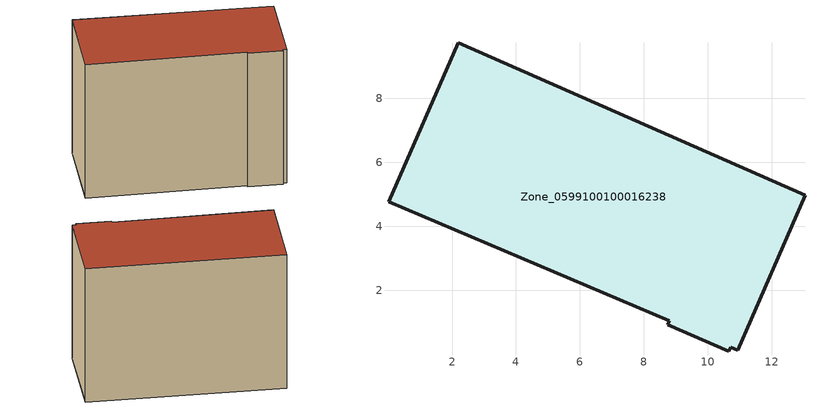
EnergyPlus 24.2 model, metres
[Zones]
Zone_0599100100016238
 floor ground (C_G): 0.01,4.78 2.2,9.74 13.03,4.97 10.93,0.13 10.72,0.22 10.66,0.09 8.74,0.93 8.79,1.04 z0
 wall outside (C_F): 2.2,9.74 0.01,4.78 8.79,1.04 8.74,0.93 10.66,0.09 10.72,0.22 10.93,0.13 13.03,4.97 2.2,9.74 z0:8.87
 roof outside (C_R): 10.93,0.13 13.03,4.97 2.2,9.74 0.01,4.78 8.79,1.04 8.74,0.93 10.66,0.09 10.72,0.22 z8.87
[BUILDING]
Pand.0599100100016238: North Axis=0; Terrain=City; Loads Convergence Tolerance Value=0.04; Temperature Convergence Tolerance Value=0.4; Solar Distribution=FullExterior; Maximum Number of Warmup Days=25; Minimum Number of Warmup Days=1
[Site:Location]
Rotterdam.The.Hague.AP_ZH_NLD Design_Conditions: Latitude=51.96; Longitude=4.45; Time Zone=1; Elevation=-4.5
[SITE:GROUNDTEMPERATURE:BUILDINGSURFACE]
18, 18, 18, 18, 18, 18, 18, 18, 18, 18, 18, 18
[MATERIAL] Thermal Absorptance=0.9; Solar Absorptance=0.7; Visible Absorptance=0.7
Name | Roughness | Thickness | Conductivity | Density | Specific Heat
G.TC.2015-2018 | MediumSmooth | 0.15 | 0.0428571 | 540 | 1210
F.TC.2015-2018 | Rough | 0.3 | 0.0666667 | 1920 | 840
R.TC.2015-2018 | MediumRough | 0.2 | 0.0333333 | 1500 | 1000
[CONSTRUCTION]
C_G: G.TC.2015-2018
C_F: F.TC.2015-2018
C_R: R.TC.2015-2018
[ZONE]
Zone_0599100100016238: Type=1; Multiplier=1; Ceiling Height=Autocalculate; Volume=Autocalculate; Floor Area=autocalculate; Part of Total Floor Area=Yes
[ZONEINFILTRATION:DESIGNFLOWRATE]
Infil_Zone_0599100100016238: Zone or ZoneList or Space or SpaceList=Zone_0599100100016238; Schedule=AlwaysOn; Design Flow Rate Calculation Method=Flow/Area; Flow Rate per Floor Area=0.0015; Constant Term Coefficient=1; Temperature Term Coefficient=0; Velocity Term Coefficient=0; Velocity Squared Term Coefficient=0
[HVACTEMPLATE:ZONE:IDEALLOADSAIRSYSTEM]
Zone_0599100100016238: Maximum Heating Supply Air Temperature=50; Minimum Cooling Supply Air Temperature=13; Maximum Heating Supply Air Humidity Ratio=0.0156; Minimum Cooling Supply Air Humidity Ratio=0.0077; Heating Limit=NoLimit; Cooling Limit=NoLimit; Dehumidification Control Type=ConstantSensibleHeatRatio; Cooling Sensible Heat Ratio=0.7; Dehumidification Setpoint=60; Humidification Control Type=None; Humidification Setpoint=30; Outdoor Air Method=None; Outdoor Air Flow Rate per Person=0.00944; Outdoor Air Flow Rate per Zone Floor Area=0; Outdoor Air Flow Rate per Zone=0; Demand Controlled Ventilation Type=None; Outdoor Air Economizer Type=NoEconomizer; Heat Recovery Type=None; Sensible Heat Recovery Effectiveness=0.7; Latent Heat Recovery Effectiveness=0.65
[ZONECONTROL:THERMOSTAT]
ThermostatControl_Zone_0599100100016238: Zone or ZoneList=Zone_0599100100016238; Control Type Schedule=DualSetpointControlType; Control 1=Thermostat_Zone_0599100100016238; Temperature Difference Between Cutout And Setpoint=0
[THERMOSTATSETPOINT:DUALSETPOINT]
Thermostat_Zone_0599100100016238: Heating Setpoint Temperature Schedule=HeatingSetpoint_Zone_0599100100016238; Cooling Setpoint Temperature Schedule=CoolingSetpoint_Zone_0599100100016238
[SCHEDULE:COMPACT]
HeatingSetpoint_Zone_0599100100016238: Through: 12/31, For: AllDays, Until: 24:00, 21
CoolingSetpoint_Zone_0599100100016238: Through: 12/31, For: AllDays, Until: 24:00, 24
DualSetpointControlType: Through: 12/31, For: AllDays, Until: 24:00, 4
AlwaysOn: Through: 12/31, For: AllDays, Until: 24:00, 1
